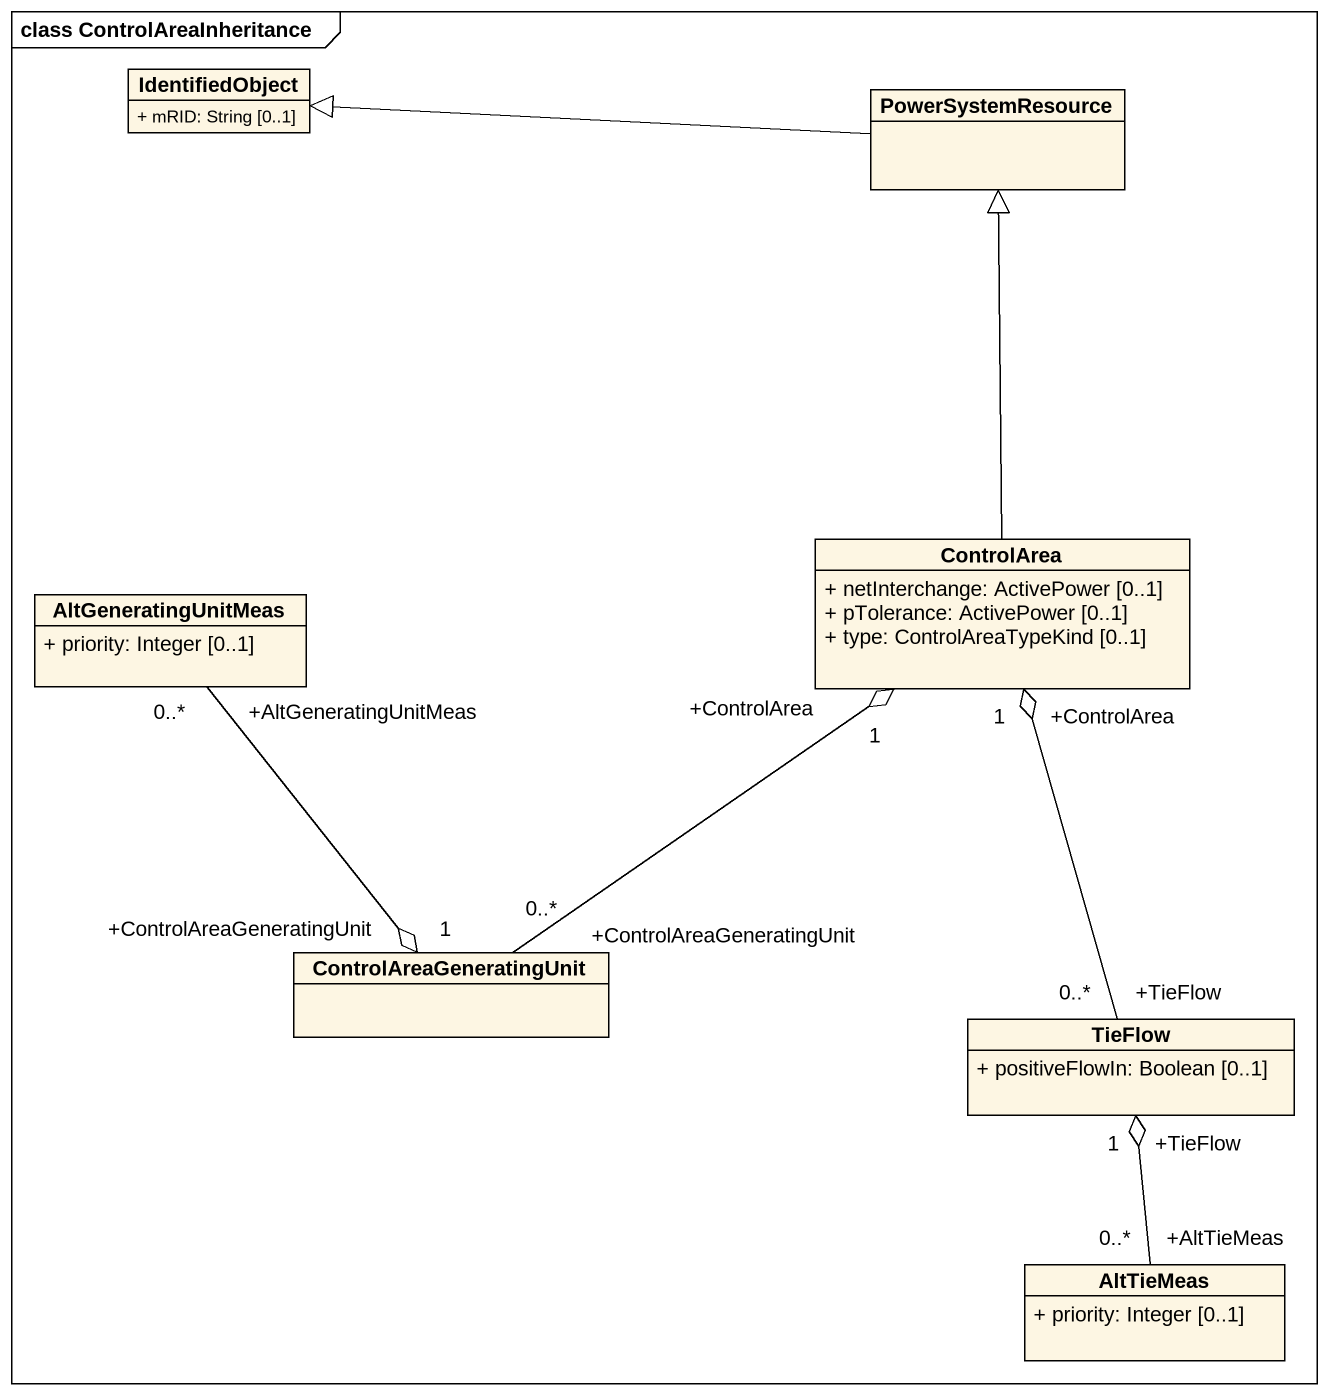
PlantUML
@startuml
mainframe class ControlAreaInheritance
hide circle
hide empty members
skinparam classAttributeIconSize 0
class IdentifiedObject {
  + mRID: String [0..1]
}
class PowerSystemResource
class AltGeneratingUnitMeas {
  + priority: Integer [0..1]
}
class ControlArea {
  + netInterchange: ActivePower [0..1]
  + pTolerance: ActivePower [0..1]
  + type: ControlAreaTypeKind [0..1]
}
class ControlAreaGeneratingUnit
class TieFlow {
  + positiveFlowIn: Boolean [0..1]
}
class AltTieMeas {
  + priority: Integer [0..1]
}
PowerSystemResource -left-|> IdentifiedObject
AltGeneratingUnitMeas "+AltGeneratingUnitMeas\n0..*" --o "+ControlAreaGeneratingUnit\n1" ControlAreaGeneratingUnit
ControlArea -up-|> PowerSystemResource
ControlAreaGeneratingUnit "+ControlAreaGeneratingUnit\n0..*" -up-o "+ControlArea\n1" ControlArea
TieFlow "+TieFlow\n0..*" -up-o "+ControlArea\n1" ControlArea
AltTieMeas "+AltTieMeas\n0..*" -up-o "+TieFlow\n1" TieFlow
@enduml
